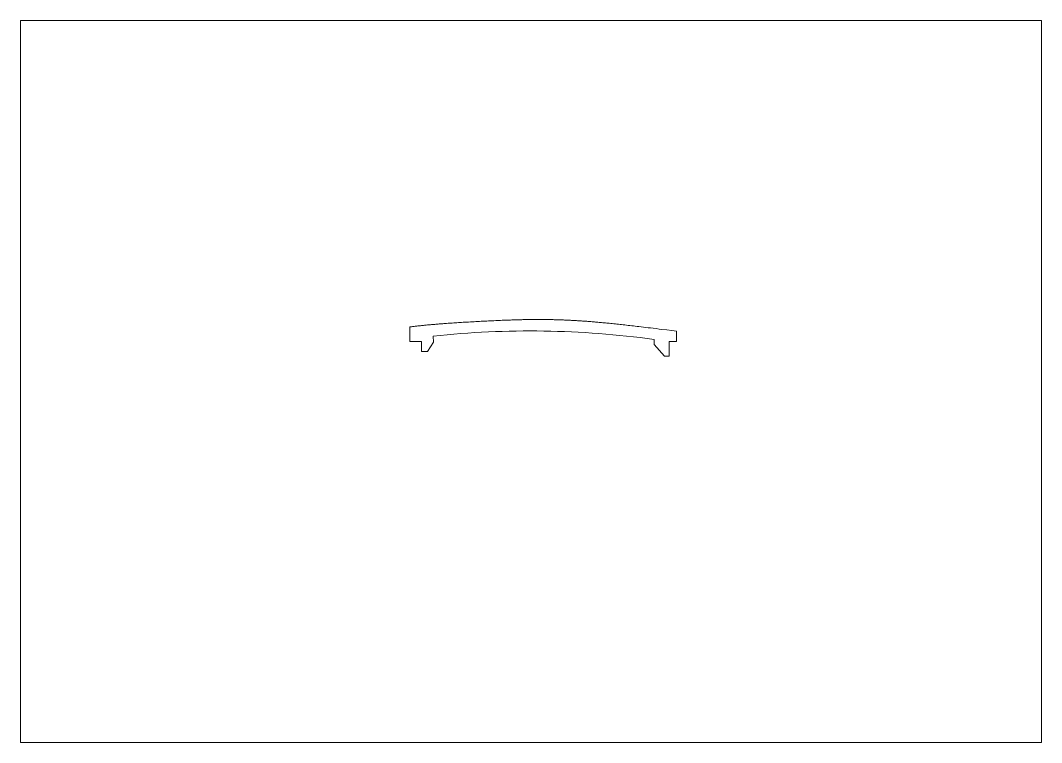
# Paper-space layout 'Sheet' of a CAD drawing. Header units: millimetres. Extents: x 0 to 420, y 0 to 297.
# The model-space entities are those that its viewports show. They can reach past a viewport. Long polylines and large blocks are cut down to what shows.
import ezdxf

# ---------------------------------------------------------------- set-up
doc = ezdxf.new("R2010")
doc.units = ezdxf.units.MM
doc.layers.add('Geometries', color=7, linetype='Continuous')

msp = doc.modelspace()

# ---------------------------------------------------------------- linework, layer by layer
at = {"layer": 'Geometries', "linetype": 'Continuous', "lineweight": 13}
for p, q in [((160.14, 170.92), (160.14, 164.98)), ((269.86, 164.96), (269.86, 169.21)), ((160.14, 164.98), (164.98, 164.98)), ((164.97, 160.85), (164.98, 164.98)), ((169.83, 164.63), (167.42, 160.87)), ((169.83, 164.63), (169.82, 167.15)), ((260.59, 163.77), (260.59, 165.8)), ((266.78, 158.98), (266.78, 164.96)), ((266.78, 164.96), (269.86, 164.96)), ((164.97, 160.85), (167.42, 160.87)), ((260.59, 163.77), (264.85, 158.98)), ((266.78, 158.98), (264.85, 158.98))]:
    msp.add_line(p, q, dxfattribs=at)
at = {"layer": 'Geometries', "linetype": 'Continuous', "lineweight": 13, "flags": 128}
msp.add_lwpolyline([(269.86, 169.21), (267.86, 169.45), (265.85, 169.7), (263.85, 169.94), (262.66, 170.09), (261.48, 170.23), (260.3, 170.38), (259.12, 170.52), (258.17, 170.63), (257.23, 170.75), (256.28, 170.86), (255.33, 170.97), (254.39, 171.08), (253.64, 171.17), (252.9, 171.26), (252.16, 171.34), (251.41, 171.43), (250.67, 171.52), (249.99, 171.59), (249.32, 171.67), (248.64, 171.74), (247.96, 171.82), (247.29, 171.89), (246.61, 171.97), (245.94, 172.04), (245.31, 172.11), (244.69, 172.17), (244.07, 172.24), (243.45, 172.3), (242.83, 172.36), (242.21, 172.43), (241.68, 172.48), (241.15, 172.53), (240.62, 172.58), (240.08, 172.63), (239.55, 172.68), (239.02, 172.73), (238.49, 172.78), (238, 172.83), (237.51, 172.87), (237.02, 172.91), (236.53, 172.96), (236.05, 173), (235.56, 173.04), (235.11, 173.08), (234.67, 173.11), (234.23, 173.15), (233.78, 173.18), (233.34, 173.22), (232.9, 173.25), (232.48, 173.28), (232.06, 173.31), (231.64, 173.34), (231.22, 173.37), (230.81, 173.4), (230.39, 173.43), (229.97, 173.46), (229.55, 173.48), (229.13, 173.51), (228.72, 173.53), (228.3, 173.56), (227.89, 173.58), (227.48, 173.61), (227.07, 173.63), (226.65, 173.65), (226.23, 173.67), (225.82, 173.7), (225.4, 173.72), (224.98, 173.74), (224.57, 173.76), (224.16, 173.77), (223.74, 173.79), (223.33, 173.81), (222.91, 173.83), (222.49, 173.84), (222.07, 173.86), (221.65, 173.87), (221.23, 173.89), (220.81, 173.9), (220.39, 173.91), (219.97, 173.92), (219.56, 173.93), (219.14, 173.94), (218.72, 173.95), (218.3, 173.96), (217.89, 173.97), (217.47, 173.98), (217.06, 173.99), (216.65, 173.99), (216.23, 174), (215.81, 174), (215.39, 174.01), (214.97, 174.01), (214.55, 174.01), (214.13, 174.02), (213.71, 174.02), (213.29, 174.02), (212.87, 174.02), (212.45, 174.02), (212.03, 174.02), (211.61, 174.01), (211.19, 174.01), (210.77, 174.01), (210.31, 174), (209.85, 174), (209.38, 173.99), (208.92, 173.99), (208.46, 173.98), (208.01, 173.97), (207.57, 173.96), (207.13, 173.95), (206.68, 173.94), (206.24, 173.93), (205.79, 173.92), (205.27, 173.91), (204.74, 173.89), (204.22, 173.88), (203.7, 173.86), (203.16, 173.85), (202.63, 173.83), (202.09, 173.81), (201.56, 173.79), (201.03, 173.77), (200.49, 173.75), (199.96, 173.73), (199.33, 173.71), (198.71, 173.68), (198.09, 173.66), (197.46, 173.63), (196.84, 173.6), (196.22, 173.57), (195.48, 173.54), (194.75, 173.51), (194.01, 173.47), (193.28, 173.44), (192.53, 173.4), (191.78, 173.36), (191.04, 173.33), (190.29, 173.29), (189.54, 173.25), (188.81, 173.21), (188.07, 173.17), (187.34, 173.13), (186.6, 173.09), (185.86, 173.05), (185.11, 173.01), (184.36, 172.97), (183.61, 172.92), (182.86, 172.88), (182.11, 172.84), (181.36, 172.79), (180.74, 172.75), (180.12, 172.72), (179.49, 172.68), (178.87, 172.64), (178.25, 172.6), (177.63, 172.55), (177.04, 172.52), (176.45, 172.48), (175.87, 172.43), (175.28, 172.39), (174.69, 172.35), (174.2, 172.31), (173.71, 172.28), (173.23, 172.24), (172.74, 172.2), (172.25, 172.16), (171.76, 172.13), (171.3, 172.09), (170.84, 172.05), (170.38, 172.01), (169.92, 171.97), (169.46, 171.93), (169.04, 171.89), (168.62, 171.86), (168.2, 171.82), (167.78, 171.78), (167.37, 171.74), (166.95, 171.7), (166.53, 171.66), (166.15, 171.62), (165.76, 171.58), (165.38, 171.54), (165, 171.5), (164.61, 171.46), (164.23, 171.42), (163.85, 171.37), (163.47, 171.33), (163.08, 171.29), (162.7, 171.24), (162.32, 171.2), (161.94, 171.15), (161.58, 171.11), (161.22, 171.06), (160.86, 171.01), (160.5, 170.97), (160.14, 170.92)], dxfattribs=at)
at = {"layer": 'Geometries', "linetype": 'Continuous', "lineweight": 13}
msp.add_arc((209.71, -202.49), 371.78, 82.1337, 96.1592, dxfattribs=at)

psp = doc.layouts.new('Sheet')

# ---------------------------------------------------------------- viewports
at = {"layer": '0'}
psp.add_viewport(center=(210, 148.5), size=(420, 297), view_center_point=(210, 148.5), view_height=297, dxfattribs=at)

doc.saveas('drawing.dxf')
